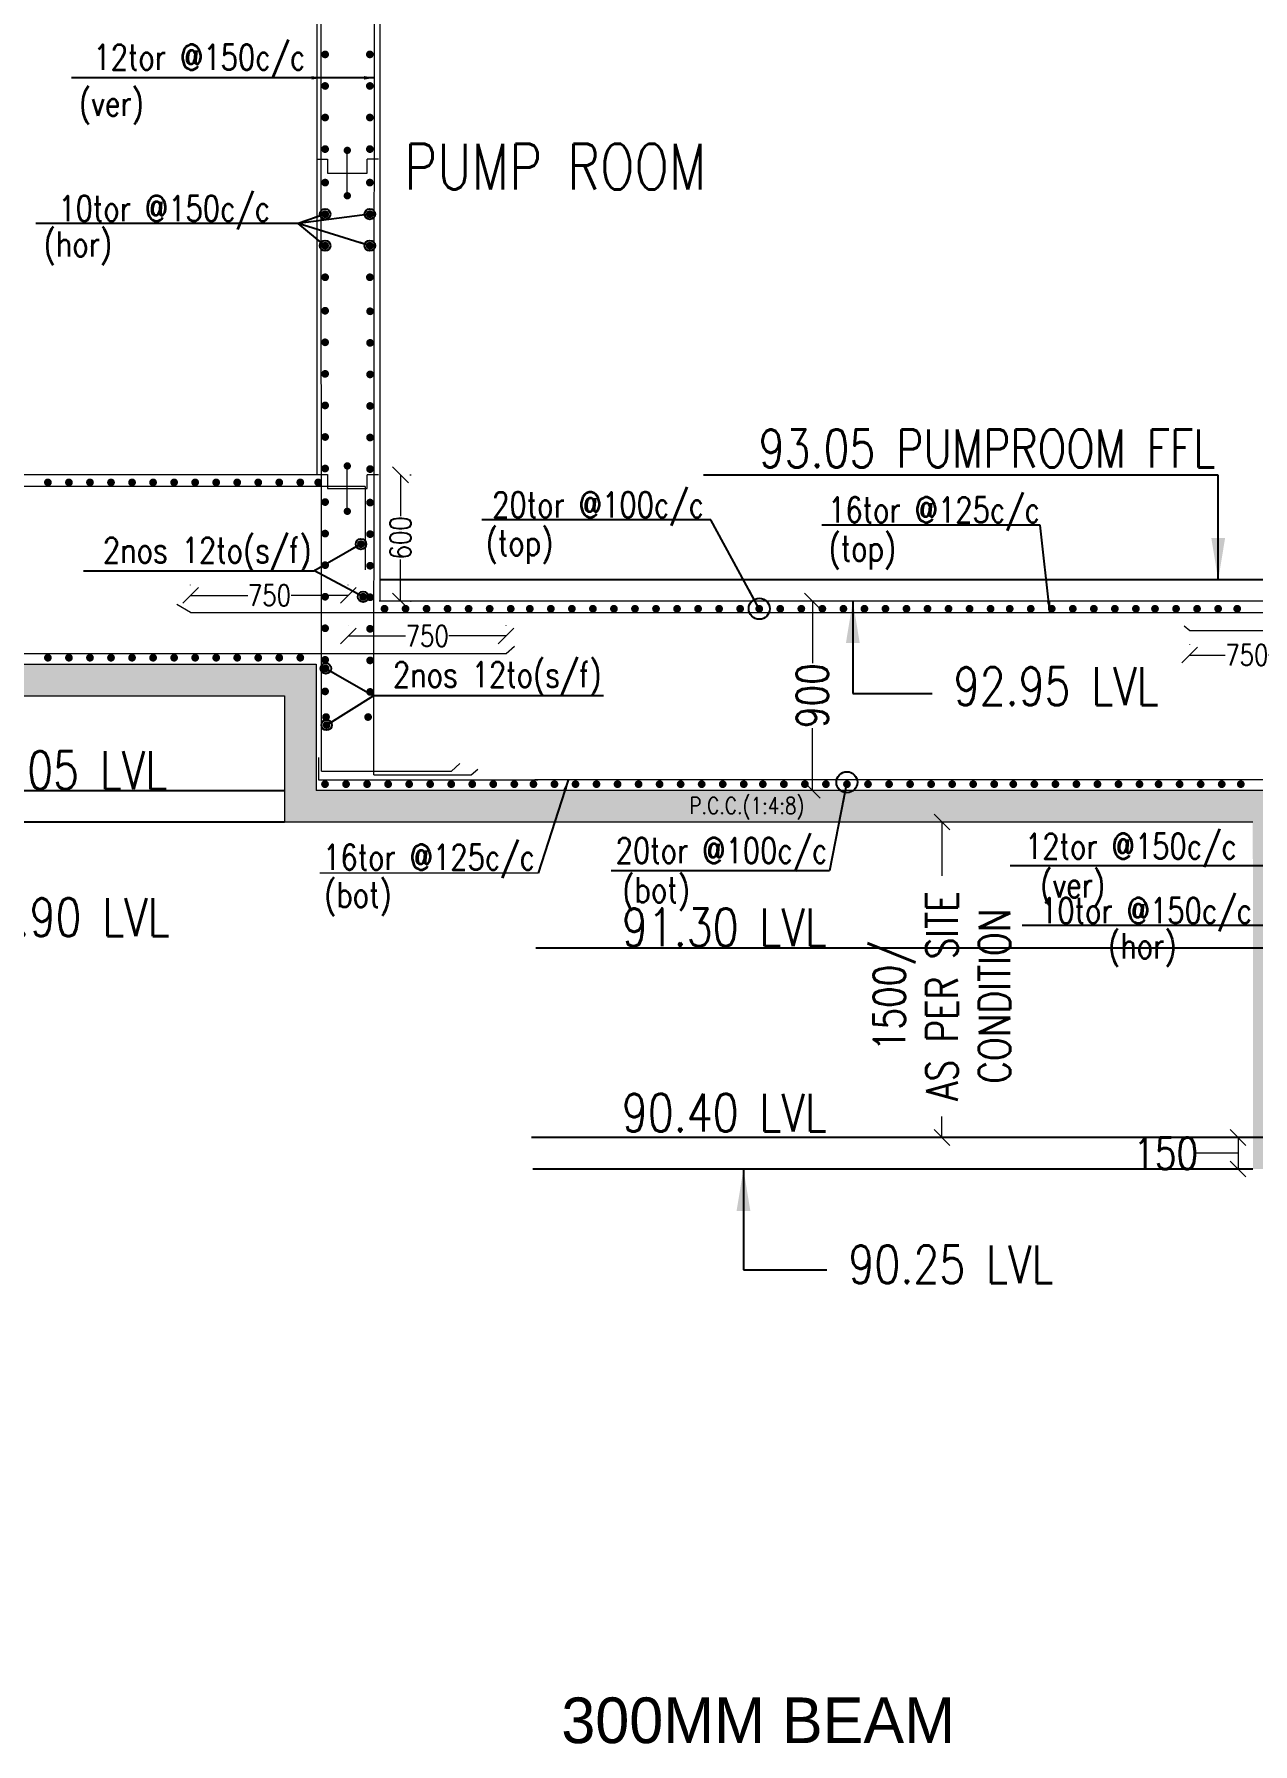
# Model space of a CAD drawing. Header units: millimetres. Extents: x -586673698 to -573385747, y -389867798 to -389752240.
# Drawn here: x -586624374 to -586618581, y -389849937 to -389841811 of the extents above; entities that cross this region are included whole.
import ezdxf
from ezdxf.enums import TextEntityAlignment as Align

# ---------------------------------------------------------------- set-up
doc = ezdxf.new("R2010")
doc.units = ezdxf.units.MM
doc.header["$LTSCALE"] = 100
for name, color, linetype, lineweight in [('dim', 11, 'Continuous', 13), ('FOOTING', 6, 'Continuous', 13), ('REIN', 1, 'Continuous', 20)]:
    doc.layers.add(name, color=color, linetype=linetype, lineweight=lineweight)
for name, color, linetype in [('DT-PL-SHAFT', 230, 'Continuous'), ('Layer1', 7, 'Continuous'), ('text', 7, 'Continuous')]:
    doc.layers.add(name, color=color, linetype=linetype)
doc.styles.add('combine', font='romanc.shx', dxfattribs={"width": 0.8})
doc.styles.add('simplex-0.8', font='simplex.shx', dxfattribs={"width": 0.8})
doc.styles.add('TIMESNEWROMAN', font='times.ttf')
doc.dimstyles.new('75 ISO', dxfattribs={"dimtxt": 100, "dimasz": 75, "dimexe": 75, "dimexo": 0.7, "dimgap": 0.4, "dimtad": 0, "dimtoh": 1, "dimdec": 0, "dimdsep": 46, "dimtxsty": 'combine', "dimblk": 'OBLIQUE', "dimcen": 0, "dimclrd": 11, "dimclre": 2, "dimclrt": 4, "dimadec": 1, "dimazin": 2, "dimtfac": 1, "dimtdec": 0, "dimtmove": 2, "dimatfit": 3, "dimldrblk": 'OBLIQUE', "dimfxl": 0, "dimtolj": 1, "dimtzin": 0, "dimlwd": -1, "dimlwe": -1, "dimarcsym": 0})
doc.dimstyles.new('FOOTINF DIM', dxfattribs={"dimtxt": 250, "dimasz": 40, "dimexe": 50, "dimexo": 80, "dimgap": 35, "dimtad": 1, "dimtoh": 1, "dimdec": 0, "dimzin": 1, "dimdsep": 46, "dimtxsty": 'TIMESNEWROMAN', "dimblk": 'TICK', "dimcen": 2, "dimclrd": 7, "dimclre": 250, "dimclrt": 32, "dimadec": 1, "dimazin": 0, "dimtfac": 1, "dimtdec": 0, "dimtix": 1, "dimtmove": 1, "dimatfit": 3, "dimfxl": 0, "dimlwd": -1, "dimlwe": -1, "dimarcsym": 0})
doc.dimstyles.get("Standard").update_dxf_attribs({"dimtxt": 0.18, "dimasz": 0.18, "dimexe": 0.18, "dimexo": 0.0625, "dimgap": 0.09, "dimtad": 0, "dimtih": 1, "dimtoh": 1, "dimdec": 4, "dimzin": 0, "dimdsep": 46, "dimtxsty": 'Standard', "dimcen": 0.09, "dimadec": 0, "dimazin": 0, "dimtfac": 1, "dimtdec": 4, "dimtofl": 0, "dimtmove": 0, "dimatfit": 3, "dimfxl": 0, "dimtolj": 1, "dimtzin": 0, "dimarcsym": 0})

# ---------------------------------------------------------------- blocks, each defined once
blk = doc.blocks.new('TICK')
at = {"color": 13, "const_width": 0.1}
for points in [[(0, -3), (0, 3)], [(-2.121, -2.121), (2.121, 2.121)], [(-3, 0), (3, 0)]]:
    blk.add_lwpolyline(points, dxfattribs=at)
blk = doc.blocks.new('_Oblique')
at = {"color": 0, "linetype": 'ByBlock', "lineweight": -2}
blk.add_line((-0.5, -0.5), (0.5, 0.5), dxfattribs=at)
blk = doc.blocks.new('*D584')
at = {"layer": 'Defpoints', "color": 0, "transparency": 16777216}
for p in [(-586618580.6, -389847055.1, 3.2), (-586618650.5, -389847205.1), (-586618580.6, -389847205.1, 3.2)]:
    blk.add_point(p, dxfattribs=at)
at = {"layer": 'dim', "color": 2, "transparency": 16777216}
for p, q in [((-586618649.8, -389847055.1), (-586618700.5, -389847055.1)), ((-586618649.8, -389847205.1), (-586618700.5, -389847205.1))]:
    blk.add_line(p, q, dxfattribs=at)
at = {"layer": 'dim', "color": 11, "transparency": 16777216}
for p, q in [((-586618650.5, -389847055.1), (-586618650.5, -389847205.1)), ((-586618850.7, -389847130.1), (-586618851.5, -389847130.1)), ((-586618650.5, -389847130.1), (-586618850.7, -389847130.1))]:
    blk.add_line(p, q, dxfattribs=at)
at = {"layer": 'dim', "color": 11, "transparency": 16777216, "xscale": 75, "yscale": 75, "zscale": 75}
for p, rotation in [((-586618650.5, -389847055.1), 90), ((-586618650.5, -389847205.1), 270)]:
    blk.add_blockref('_Oblique', p, dxfattribs=dict(at, rotation=rotation))
at = {"layer": 'dim', "color": 4, "transparency": 16777216, "insert": (-586618994.8, -389847130.1), "char_height": 150, "attachment_point": 5, "style": 'simplex-0.8'}
blk.add_mtext('\\A1;150', dxfattribs=at)
blk = doc.blocks.new('*U537')
at = {"layer": 'REIN', "lineweight": 13, "const_width": 18.4}
blk.add_lwpolyline([(9.2, 0, -1), (-9.2, 0, -1)], format="xyb", close=True, dxfattribs=at)
blk = doc.blocks.new('R5T')
at = {"layer": 'REIN', "color": 4, "lineweight": 20}
for p, q in [((3073208.5, -1156624.9), (3073208.5, -1156515.7)), ((3073133, -1156537), (3073161, -1156537)), ((3073161, -1156570.3), (3073161, -1156537)), ((3073283, -1156536.5), (3073256.1, -1156536.5)), ((3073256.1, -1156536.5), (3073256.1, -1156570.3)), ((3073256.1, -1156570.3), (3073161, -1156570.3))]:
    blk.add_line(p, q, dxfattribs=at)
at = {"layer": 'REIN', "color": 4, "linetype": 'Continuous', "lineweight": 20, "const_width": 8.82}
for points in [[(3073204.1, -1156515.7, 1), (3073212.9, -1156515.7, 1)], [(3073204.1, -1156624.9, 1), (3073212.9, -1156624.9, 1)]]:
    blk.add_lwpolyline(points, format="xyb", close=True, dxfattribs=at)
blk = doc.blocks.new('*D687')
at = {"layer": 'Defpoints', "color": 0, "transparency": 16777216}
for p in [(-586620674.7, -389844505.1), (-586620657.8, -389844505.1, 3828.5), (-586620657.8, -389845405.1, 3825.7)]:
    blk.add_point(p, dxfattribs=at)
at = {"layer": 'dim', "color": 2, "transparency": 16777216}
for p, q in [((-586620723.8, -389844505.1), (-586620724.7, -389844505.1)), ((-586620723.8, -389845405.1), (-586620724.7, -389845405.1))]:
    blk.add_line(p, q, dxfattribs=at)
at = {"layer": 'dim', "color": 11, "transparency": 16777216}
for p, q in [((-586620674.7, -389844505.1), (-586620674.7, -389844800.4)), ((-586620674.7, -389845405.1), (-586620674.7, -389845109.8))]:
    blk.add_line(p, q, dxfattribs=at)
at = {"layer": 'dim', "color": 11, "transparency": 16777216, "xscale": 75, "yscale": 75, "zscale": 75}
for p, rotation in [((-586620674.7, -389844505.1), 90), ((-586620674.7, -389845405.1), 270)]:
    blk.add_blockref('_Oblique', p, dxfattribs=dict(at, rotation=rotation))
at = {"layer": 'dim', "color": 4, "transparency": 16777216, "insert": (-586620674.7, -389844955.1), "char_height": 150, "attachment_point": 5, "rotation": 90, "style": 'simplex-0.8'}
blk.add_mtext('\\A1;900', dxfattribs=at)
blk = doc.blocks.new('*D665')
at = {"layer": 'Defpoints', "color": 0, "transparency": 16777216}
for p in [(-586622881, -389844478.5), (-586623630.9, -389844528.1, 4012.4), (-586622881, -389844528.1, 3271.1)]:
    blk.add_point(p, dxfattribs=at)
at = {"layer": 'dim', "color": 2, "transparency": 16777216}
for p, q in [((-586623630.9, -389844429.8), (-586623630.9, -389844428.5)), ((-586622881, -389844430), (-586622881, -389844428.5))]:
    blk.add_line(p, q, dxfattribs=at)
at = {"layer": 'dim', "color": 11, "transparency": 16777216}
for p, q in [((-586623630.9, -389844478.5), (-586623359.2, -389844478.5)), ((-586622881, -389844478.5), (-586623152.7, -389844478.5))]:
    blk.add_line(p, q, dxfattribs=at)
at = {"layer": 'dim', "color": 11, "transparency": 16777216, "xscale": 75, "yscale": 75, "zscale": 75, "rotation": 180}
blk.add_blockref('_Oblique', (-586623630.9, -389844478.5), dxfattribs=at)
at = {"layer": 'dim', "color": 11, "transparency": 16777216, "xscale": 75, "yscale": 75, "zscale": 75}
blk.add_blockref('_Oblique', (-586622881, -389844478.5), dxfattribs=at)
at = {"layer": 'dim', "color": 4, "transparency": 16777216, "insert": (-586623256, -389844478.5), "char_height": 100, "attachment_point": 5, "style": 'simplex-0.8'}
blk.add_mtext('\\A1;750', dxfattribs=at)
blk = doc.blocks.new('*D666')
at = {"layer": 'Defpoints', "color": 0, "transparency": 16777216}
for p in [(-586622880.9, -389844720.5, 4012.4), (-586622130.9, -389844670.9), (-586622130.9, -389844720.5, 3271.1)]:
    blk.add_point(p, dxfattribs=at)
at = {"layer": 'dim', "color": 2, "transparency": 16777216}
for p, q in [((-586622880.9, -389844622.2), (-586622880.9, -389844620.9)), ((-586622130.9, -389844622.5), (-586622130.9, -389844620.9))]:
    blk.add_line(p, q, dxfattribs=at)
at = {"layer": 'dim', "color": 11, "transparency": 16777216}
for p, q in [((-586622880.9, -389844670.9), (-586622609.2, -389844670.9)), ((-586622130.9, -389844670.9), (-586622402.7, -389844670.9))]:
    blk.add_line(p, q, dxfattribs=at)
at = {"layer": 'dim', "color": 11, "transparency": 16777216, "xscale": 75, "yscale": 75, "zscale": 75, "rotation": 180}
blk.add_blockref('_Oblique', (-586622880.9, -389844670.9), dxfattribs=at)
at = {"layer": 'dim', "color": 11, "transparency": 16777216, "xscale": 75, "yscale": 75, "zscale": 75}
blk.add_blockref('_Oblique', (-586622130.9, -389844670.9), dxfattribs=at)
at = {"layer": 'dim', "color": 4, "transparency": 16777216, "insert": (-586622505.9, -389844670.9), "char_height": 100, "attachment_point": 5, "style": 'simplex-0.8'}
blk.add_mtext('\\A1;750', dxfattribs=at)
blk = doc.blocks.new('*D667')
at = {"layer": 'Defpoints', "color": 0, "transparency": 16777216}
for p in [(-586618880.7, -389844811.6, 4012.4), (-586618130.8, -389844762), (-586618130.8, -389844811.6, 3271.1)]:
    blk.add_point(p, dxfattribs=at)
at = {"layer": 'dim', "color": 2, "transparency": 16777216}
for p, q in [((-586618880.7, -389844713.2), (-586618880.7, -389844712)), ((-586618130.8, -389844713.5), (-586618130.8, -389844712))]:
    blk.add_line(p, q, dxfattribs=at)
at = {"layer": 'dim', "color": 11, "transparency": 16777216}
for p, q in [((-586618880.7, -389844762), (-586618712.3, -389844762)), ((-586618130.8, -389844762), (-586618505.8, -389844762))]:
    blk.add_line(p, q, dxfattribs=at)
at = {"layer": 'dim', "color": 11, "transparency": 16777216, "xscale": 75, "yscale": 75, "zscale": 75, "rotation": 180}
blk.add_blockref('_Oblique', (-586618880.7, -389844762), dxfattribs=at)
at = {"layer": 'dim', "color": 11, "transparency": 16777216, "xscale": 75, "yscale": 75, "zscale": 75}
blk.add_blockref('_Oblique', (-586618130.8, -389844762), dxfattribs=at)
at = {"layer": 'dim', "color": 4, "transparency": 16777216, "insert": (-586618609, -389844762), "char_height": 100, "attachment_point": 5, "style": 'simplex-0.8'}
blk.add_mtext('\\A1;750', dxfattribs=at)
blk = doc.blocks.new('*D688')
at = {"layer": 'Defpoints', "color": 0, "transparency": 16777216}
for p in [(-586623031.2, -389843905.1, 3650), (-586622734.1, -389844505.1, 3660.6), (-586622632.9, -389844505.1)]:
    blk.add_point(p, dxfattribs=at)
at = {"layer": 'dim', "color": 11, "transparency": 16777216}
for p, q in [((-586622632.9, -389843905.1), (-586622632.9, -389844101.9)), ((-586622632.9, -389844505.1), (-586622632.9, -389844308.4))]:
    blk.add_line(p, q, dxfattribs=at)
at = {"layer": 'dim', "color": 2, "transparency": 16777216}
for p, q in [((-586622589.1, -389843905.1), (-586622582.9, -389843905.1)), ((-586622585, -389844505.1), (-586622582.9, -389844505.1))]:
    blk.add_line(p, q, dxfattribs=at)
at = {"layer": 'dim', "color": 11, "transparency": 16777216, "xscale": 75, "yscale": 75, "zscale": 75}
for p, rotation in [((-586622632.9, -389843905.1), 90), ((-586622632.9, -389844505.1), 270)]:
    blk.add_blockref('_Oblique', p, dxfattribs=dict(at, rotation=rotation))
at = {"layer": 'dim', "color": 4, "transparency": 16777216, "insert": (-586622632.9, -389844205.1), "char_height": 100, "attachment_point": 5, "rotation": 90, "style": 'simplex-0.8'}
blk.add_mtext('\\A1;600', dxfattribs=at)
blk = doc.blocks.new('*D663')
at = {"layer": 'Defpoints', "color": 0, "transparency": 16777216}
for p in [(-586620023.9, -389845555.1, 3645.9), (-586620058.8, -389847055.1), (-586620023.9, -389847055.1, 3648.9)]:
    blk.add_point(p, dxfattribs=at)
at = {"layer": 'dim', "color": 2, "transparency": 16777216}
for p, q in [((-586620107.6, -389845555.1), (-586620108.8, -389845555.1)), ((-586620107.6, -389847055.1), (-586620108.8, -389847055.1))]:
    blk.add_line(p, q, dxfattribs=at)
at = {"layer": 'dim', "color": 11, "transparency": 16777216}
for p, q in [((-586620058.8, -389845555.1), (-586620058.8, -389845811.1)), ((-586620058.8, -389847055.1), (-586620058.8, -389846954.7))]:
    blk.add_line(p, q, dxfattribs=at)
at = {"layer": 'dim', "color": 11, "transparency": 16777216, "xscale": 75, "yscale": 75, "zscale": 75}
for p, rotation in [((-586620058.8, -389845555.1), 90), ((-586620058.8, -389847055.1), 270)]:
    blk.add_blockref('_Oblique', p, dxfattribs=dict(at, rotation=rotation))
at = {"layer": 'dim', "color": 4, "transparency": 16777216, "insert": (-586620058.8, -389846382.9), "char_height": 150, "width": 1774.032, "attachment_point": 5, "rotation": 90, "style": 'simplex-0.8'}
blk.add_mtext('\\A1;1500/\\PAS PER SITE CONDITION', dxfattribs=at)

msp = doc.modelspace()

# ---------------------------------------------------------------- hatches: boundary and pattern name
at = {"layer": 'dim', "lineweight": 5}
h = msp.add_hatch(dxfattribs=at)
h.set_pattern_fill('AR-CONC', color=8)
h.set_pattern_definition([(50, (-586637305.13, -389847573.74), (182.18467, -15.9391), [19.05, -209.55]), (355, (-586637305.13, -389847573.74), (-35.2434, 191.05685), [15.24, -167.6406]), (100.45144, (-586637289.94, -389847575.07), (146.94125, 175.11775), [16.19, -178.09024]), (46.1842, (-586637305.13, -389847522.94), (271.079, -42.0423), [28.575, -314.325]), (96.63556, (-586637282.54, -389847526.44), (237.4041, 247.4261), [24.285, -267.1356]), (351.18415, (-586637305.13, -389847522.94), (237.4041, 247.4261), [22.86, -251.4597]), (21, (-586637279.73, -389847535.64), (151.6144, -102.2652), [19.05, -209.55]), (326, (-586637279.73, -389847535.64), (61.802, 184.188), [15.24, -167.64]), (71.45144, (-586637267.1, -389847544.16), (213.4164, 81.9228), [16.19, -178.0899]), (37.5, (-586637305.127, -389847573.74), (3.0886, 84.55504), [0, -165.608, 0, -170.18, 0, -168.275]), (7.5, (-586637305.13, -389847573.74), (66.81966, 100.18057), [0, -97.028, 0, -161.798, 0, -64.135]), (327.5, (-586637361.77, -389847573.74), (135.5906, -5.72874), [0, -63.5, 0, -198.12, 0, -262.89]), (317.5, (-586637387.17, -389847573.74), (148.12918, 25.4265), [0, -82.55, 0, -131.572, 0, -186.69])])
h.paths.add_polyline_path([(-586615078.6, -389845554.7), (-586613333.9, -389845555.1), (-586613333.9, -389844966.3), (-586601731.7, -389844966.3), (-586593808.6, -389844966.3), (-586593807.3, -389844826.2), (-586601760.9, -389844812.9), (-586613483.7, -389844816.3), (-586613483.7, -389845405.1), (-586615230.2, -389845405.1), (-586615230.2, -389847055.1), (-586618430.2, -389847055.1), (-586618432.8, -389845405.1), (-586623036.3, -389845405.1), (-586623034.1, -389844805.1), (-586630034.5, -389844805.1), (-586630034.5, -389844955.1), (-586623184.1, -389844955.1), (-586623184.1, -389845555.1), (-586618580.6, -389845555.1), (-586618579.6, -389847205.3), (-586615081.5, -389847204.9)])

# ---------------------------------------------------------------- linework, layer by layer
for p, q in [((-586613780.6, -389844405.1, 3646.5), (-586622730.8, -389844405.1, 3645.9)), ((-586625465.3, -389845405.1, 3645.9), (-586623184.1, -389845405.1, 3645.9)), ((-586625465.3, -389845555.1, 3645.9), (-586623184.1, -389845555.1, 3645.9)), ((-586617830.6, -389846155.1, 3642.8), (-586621989.6, -389846155.1, 3642.8)), ((-586618430.2, -389847055.1, 3648.9), (-586622009.4, -389847055.1, 3648.9)), ((-586618580.6, -389847205.1, 3648.6), (-586622003, -389847205.1, 3648.6))]:
    msp.add_line(p, q)
at = {"color": 11, "lineweight": 5, "elevation": -178.3}
msp.add_lwpolyline([(-586621977.8, -389845797.9), (-586621977.8, -389845797.9), (-586623016, -389845797.9)], dxfattribs=at)
at = {"layer": 'dim'}
msp.add_line((-586624269.1, -389842711.2, 3850.8), (-586623119.6, -389842711.2, 3844.8), dxfattribs=at)
at = {"layer": 'DT-PL-SHAFT', "color": 1, "lineweight": 15, "ltscale": 5, "elevation": 3660.6}
msp.add_lwpolyline([(-586621980.4, -389844505.1), (-586622734.1, -389844505.1)], dxfattribs=at)
at = {"layer": 'FOOTING', "color": 3, "linetype": 'Continuous', "lineweight": 9, "ltscale": 0.8}
for p, q in [((-586622730.8, -389839403.2, 2545.7), (-586622730.8, -389844505.1, 3660.6)), ((-586623030.8, -389839603.2, 2545.7), (-586623031.2, -389843905.1, 3650)), ((-586623031.2, -389843905.1, 3650), (-586628731.6, -389843905.1, 3655.3)), ((-586613780.6, -389844505.1, 3646.5), (-586622730.8, -389844505.1, 3645.9)), ((-586629683.5, -389844805.1, 4403.2), (-586623034.1, -389844805.1, 3112.4)), ((-586623034.1, -389844805.1, 3112.4), (-586623034.1, -389845405.1, 3645.9)), ((-586630034.5, -389844955.1, 4221.1), (-586623184.1, -389844955.1, 3112.4)), ((-586623184.1, -389844955.1, 3112.4), (-586623184.1, -389845555.1, 3645.9)), ((-586618430.6, -389845405.1, 3648.9), (-586623034.1, -389845405.1, 3645.9)), ((-586621980.4, -389845405.1, 3646.8), (-586623034.1, -389845405.1, 3645.9)), ((-586623184.1, -389845555.1, 3645.9), (-586618580.6, -389845555.1, 3645.9))]:
    msp.add_line(p, q, dxfattribs=at)
at = {"layer": 'REIN', "lineweight": 13}
for p, q in [((-586622759, -389845331.7, 3653), (-586622755.7, -389839442.2, 2533.4)), ((-586623009.1, -389845313.5, 8563.8), (-586623009.5, -389839455, 2533.4)), ((-586622800.7, -389843960.2, 3658.4), (-586629923.2, -389843959.9, 4949.4)), ((-586622800.7, -389843960.2, 3658.6), (-586622800.7, -389844356.9, 3659.2)), ((-586623630.9, -389844560.2, 4012.4), (-586623696.3, -389844521, 4006.2)), ((-586623630.9, -389844560.2, 4012.4), (-586612881, -389844560.1, -6557.2)), ((-586618880.7, -389844647.1, 7477.7), (-586618906.3, -389844624.1, 7474.6)), ((-586614780.4, -389844647.3, 7475.1), (-586618880.7, -389844647.1, 7477.7)), ((-586622130.9, -389844755.1, 3732), (-586622091, -389844719, 3737.1)), ((-586629922.5, -389844755.4, 4231.9), (-586622130.9, -389844755.1, 3732)), ((-586623022.2, -389845248.1, 3653.6), (-586623022.2, -389845355.6, 3653.6)), ((-586622389.9, -389845313.5, 3653), (-586622350, -389845277.4, 3658)), ((-586623022.2, -389845355.6, 3653.6), (-586621980.4, -389845355.6, 3654.7)), ((-586623009.1, -389845313.5, 3653), (-586622389.9, -389845313.5, 3653)), ((-586622759, -389845331.7, 3653), (-586622297.4, -389845331.7, 3653)), ((-586622297.4, -389845331.7, 3653), (-586622265.3, -389845304.6, 3658)), ((-586617839.7, -389845355.1, 3648.9), (-586621994, -389845355.6, 3654.7))]:
    msp.add_line(p, q, dxfattribs=at)
at = {"layer": 'REIN', "lineweight": 13, "const_width": 18.4}
for points, elevation in [([(-586622811.5, -389844234.5, -1), (-586622829.9, -389844234.5, -1)], 1610.7), ([(-586622801.3, -389844484.8, -1), (-586622819.7, -389844484.8, -1)], 1611.9), ([(-586622998.4, -389844825.5, 1), (-586622980, -389844825.5, 1)], 3.8), ([(-586622993.3, -389845094.6, 1), (-586622974.9, -389845094.6, 1)], 3653.9)]:
    msp.add_lwpolyline(points, format="xyb", close=True, dxfattribs=dict(at, elevation=elevation))

# ---------------------------------------------------------------- block references
at = {"layer": 'Layer1', "color": 0, "linetype": 'ByBlock', "lineweight": -2, "extrusion": (0, 0, -1), "zscale": -1}
for p in [(586622991.2, -389841907), (586622778.5, -389841907), (586622991.2, -389842057), (586622778.5, -389842057), (586622991.2, -389842207), (586622778.5, -389842207), (586622991.2, -389842357), (586622778.5, -389842357), (586622991.2, -389842516.2), (586622778.5, -389842516.2), (586622991.2, -389842666.2), (586622778.5, -389842666.2), (586622991.2, -389842816.2), (586622778.5, -389842816.2), (586622991.2, -389842966.2), (586622778.5, -389842966.2), (586622991.2, -389843125.4), (586622777.4, -389843128), (586622991.2, -389843275.4), (586622991.2, -389843275.4), (586622777.4, -389843278), (586622777.4, -389843278), (586622991.2, -389843425.4), (586622777.4, -389843428), (586622991.2, -389843575.4), (586622777.4, -389843578), (586622991.2, -389843725.4), (586622777.4, -389843728), (586624309.2, -389843941.3, 1108.7), (586624209.2, -389843941.3, 1108.7), (586624109.2, -389843941.3, 1108.7), (586624009.2, -389843941.3, 1108.7), (586623909.2, -389843941.3, 1108.7), (586623809.2, -389843941.3, 1108.7), (586623709.2, -389843941.3, 1108.7), (586623609.2, -389843941.3, 1108.7), (586623509.2, -389843941.3, 1108.7), (586623409.2, -389843941.3, 1108.7), (586623309.2, -389843941.3, 1108.7), (586623209.2, -389843941.3, 1108.7), (586623109.2, -389843941.3, 1108.7), (586623024.1, -389843941.3, 1108.7), (586622991.2, -389843875.4), (586622777.4, -389843878), (586622991.2, -389844034.6), (586622777.4, -389844037.2), (586622991.2, -389844184.6), (586622777.4, -389844187.2), (586622991.2, -389844334.6), (586622777.4, -389844337.2), (586622991.2, -389844484.6), (586622777.4, -389844487.2), (586622708.8, -389844541.8, -2884.8), (586622608.8, -389844541.8, -2884.8), (586622508.8, -389844541.8, -2884.8), (586622408.8, -389844541.8, -2884.8), (586622308.8, -389844541.8, -2884.8), (586622208.8, -389844541.8, -2884.8), (586622108.8, -389844541.8, -2884.8), (586622018, -389844541.8, -2884.8), (586621918, -389844541.8, -2884.8), (586621818, -389844541.8, -2884.8), (586621818, -389844541.8, -2884.8), (586621718, -389844541.8, -2884.8), (586621618, -389844541.8, -2884.8), (586621518, -389844541.8, -2884.8), (586621418, -389844541.8, -2884.8), (586621318, -389844541.8, -2884.8), (586621218, -389844541.8, -2884.8), (586621118, -389844541.8, -2884.8), (586621018, -389844541.8, -2884.8), (586620927.2, -389844541.8, -2884.8), (586620827.2, -389844541.8, -2884.8), (586620727.2, -389844541.8, -2884.8), (586620627.2, -389844541.8, -2884.8), (586620527.2, -389844541.8, -2884.8), (586620427.2, -389844541.8, -2884.8), (586620327.2, -389844541.8, -2884.8), (586620227.2, -389844541.8, -2884.8), (586620127.2, -389844541.8, -2884.8), (586620027.2, -389844541.8, -2884.8), (586619927.2, -389844541.8, -2884.8), (586619827.2, -389844541.8, -2884.8), (586619736.4, -389844541.8, -2884.8), (586619636.4, -389844541.8, -2884.8), (586619536.4, -389844541.8, -2884.8), (586619436.4, -389844541.8, -2884.8), (586619336.4, -389844541.8, -2884.8), (586619236.4, -389844541.8, -2884.8), (586619136.4, -389844541.8, -2884.8), (586619045.6, -389844541.8, -2884.8), (586618945.6, -389844541.8, -2884.8), (586618845.6, -389844541.8, -2884.8), (586618745.6, -389844541.8, -2884.8), (586618654.8, -389844541.8, -2884.8), (586622991.2, -389844634.6), (586622777.4, -389844637.2), (586624309.2, -389844774.6, -3112.4), (586624209.2, -389844774.6, -3112.4), (586624109.2, -389844774.6, -3112.4), (586624009.2, -389844774.6, -3112.4), (586623909.2, -389844774.6, -3112.4), (586623809.2, -389844774.6, -3112.4), (586623709.2, -389844774.6, -3112.4), (586623609.2, -389844774.6, -3112.4), (586623509.2, -389844774.6, -3112.4), (586623409.2, -389844774.6, -3112.4), (586623309.2, -389844774.6, -3112.4), (586623209.2, -389844774.6, -3112.4), (586623109.2, -389844774.6, -3112.4), (586622991.2, -389844784.6), (586622777.4, -389844787.2), (586622991.2, -389844934.6), (586622777.4, -389844937.2), (586622986.9, -389845056.5), (586622786.9, -389845056.5), (586622991.7, -389845375.6, 178.3), (586622891.7, -389845375.6, 178.3), (586622791.7, -389845375.6, 178.3), (586622691.7, -389845375.6, 178.3), (586622591.7, -389845375.6, 178.3), (586622491.7, -389845375.6, 178.3), (586622391.7, -389845375.6, 178.3), (586622291.7, -389845375.6, 178.3), (586622191.7, -389845375.6, 178.3), (586622091.7, -389845375.6, 178.3), (586622000.9, -389845375.6, 178.3), (586621900.9, -389845375.6, 178.3), (586621800.9, -389845375.6, 178.3), (586621800.9, -389845375.6, 178.3), (586621700.9, -389845375.6, 178.3), (586621600.9, -389845375.6, 178.3), (586621500.9, -389845375.6, 178.3), (586621400.9, -389845375.6, 178.3), (586621300.9, -389845375.6, 178.3), (586621200.9, -389845375.6, 178.3), (586621100.9, -389845375.6, 178.3), (586621000.9, -389845375.6, 178.3), (586620910.1, -389845375.6, 178.3), (586620810.1, -389845375.6, 178.3), (586620710.1, -389845375.6, 178.3), (586620610.1, -389845375.6, 178.3), (586620510.1, -389845375.6, 178.3), (586620410.1, -389845375.6, 178.3), (586620310.1, -389845375.6, 178.3), (586620210.1, -389845375.6, 178.3), (586620110.1, -389845375.6, 178.3), (586620010.1, -389845375.6, 178.3), (586619910.1, -389845375.6, 178.3), (586619810.1, -389845375.6, 178.3), (586619719.3, -389845375.6, 178.3), (586619619.3, -389845375.6, 178.3), (586619519.3, -389845375.6, 178.3), (586619419.3, -389845375.6, 178.3), (586619319.3, -389845375.6, 178.3), (586619219.3, -389845375.6, 178.3), (586619119.3, -389845375.6, 178.3), (586619028.5, -389845375.6, 178.3), (586618928.5, -389845375.6, 178.3), (586618828.5, -389845375.6, 178.3), (586618728.5, -389845375.6, 178.3), (586618637.7, -389845375.6, 178.3)]:
    msp.add_blockref('*U537', p, dxfattribs=at)
at = {"layer": 'text', "color": 7, "xscale": -1.97445126585514, "yscale": 1.97445126585514, "zscale": 1.97445126585514}
for p in [(-580554985.3, -387558879.2, 2541.8), (-580554985.3, -387560379.2, 2541.8)]:
    msp.add_blockref('R5T', p, dxfattribs=at)

# ---------------------------------------------------------------- texts
at = {"layer": 'DT-PL-SHAFT', "color": 140, "lineweight": 15, "style": 'simplex-0.8', "width": 0.8}
msp.add_text('PUMP ROOM', height=217.15, dxfattribs=at).set_placement((-586622615, -389842548.4, 3848.4))
at = {"layer": 'DT-PL-SHAFT', "color": 1, "lineweight": 15}
msp.add_text('300MM BEAM', height=217.15, dxfattribs=at).set_placement((-586621868.2, -389849933.8, -31.3))
at = {"layer": 'Layer1', "color": 6, "style": 'simplex-0.8', "width": 0.8}
for s, p in [('93.05 PUMPROOM FFL', (-586618758, -389843923.7, 4261.3)), ('92.95 LVL', (-586619027.7, -389845054.2, 4775.8)), ('92.05 LVL', (-586623741.4, -389845453.2, 4761.8)), ('91.90 LVL', (-586623730, -389846152, 4761.8)), ('91.30 LVL', (-586620605.5, -389846199.9, -6.1)), ('90.40 LVL', (-586620605.5, -389847081)), ('90.25 LVL', (-586619528, -389847802, 4764.5))]:
    msp.add_text(s, height=179.99, dxfattribs=at).set_placement(p, align=Align.BOTTOM_RIGHT)
at = {"layer": 'text', "color": 4, "style": 'simplex-0.8', "width": 0.8}
for s, height, p in [('12tor @150c/c', 119.993, (-586623085, -389842015.9, 687.6)), ('(ver)', 119.99, (-586623853.4, -389842235.7, 3853.3)), ('10tor @150c/c', 119.993, (-586623251.9, -389842734.9, 3850.8)), ('(hor)', 119.99, (-586624004.4, -389842904.2, 3844.8)), ('20tor @100c/c', 119.993, (-586621189.2, -389844143.5, 8948.8)), ('16tor @125c/c', 119.993, (-586619592.1, -389844167.6, 5905.6)), ('(top)', 119.99, (-586621906.6, -389844324.8, 8952.7)), ('2nos 12to(s/f)', 119.993, (-586623056.6, -389844359.8, 1606.7)), ('(top)', 119.99, (-586620276.6, -389844350.6, 5905.6)), ('2nos 12to(s/f)', 119.993, (-586621677.6, -389844950.8, 3654.8)), ('20tor @100c/c', 119.993, (-586620602.3, -389845786.7, -178.5)), ('12tor @150c/c', 119.993, (-586618656.1, -389845766.6, 3648.2)), ('16tor @125c/c', 119.993, (-586621993, -389845818.6, -178.5)), ('(ver)', 119.99, (-586619283.1, -389845950.8, 3648.5)), ('(bot)', 119.99, (-586622674.9, -389845997, -178.5)), ('(bot)', 119.99, (-586621257.3, -389845974, -182.1)), ('10tor @150c/c', 119.993, (-586618584.2, -389846072.6, 3645.7)), ('(hor)', 119.99, (-586618943.4, -389846239.9, 3646))]:
    msp.add_text(s, height=height, dxfattribs=at).set_placement(p, align=Align.BOTTOM_RIGHT)
at = {"layer": 'text', "style": 'simplex-0.8', "width": 0.8}
msp.add_text('P.C.C.(1:4:8)', height=79.361, dxfattribs=at).set_placement((-586620985.6, -389845477.4, -178.3), align=Align.MIDDLE_CENTER)

# ---------------------------------------------------------------- dimensions: what is measured, and where the dimension line sits
at = {"layer": 'dim'}
for base, p1, p2, override, picture, middle in [((-586622632.9, -389844505.1), (-586623031.2, -389843905.1, 3650), (-586622734.1, -389844505.1, 3660.6), {"dimexe": 50, "dimtxsty": 'simplex-0.8', "dimtmove": 1}, '*D688', (-586622632.9, -389844205.1)), ((-586620674.7, -389844505.1, -178.3), (-586620657.8, -389845405.1, 3647.4), (-586620657.8, -389844505.1, 3650.2), {"dimtxt": 150, "dimexe": 50, "dimtxsty": 'simplex-0.8', "dimtmove": 1}, '*D687', (-586620674.7, -389844955.1, -178.3)), ((-586618650.5, -389847205.1, 3645.4), (-586618580.6, -389847055.1, 3648.6), (-586618580.6, -389847205.1, 3648.6), {"dimtxt": 150, "dimexe": 50, "dimtxsty": 'simplex-0.8', "dimtmove": 1, "dimfxl": 0.7, "dimfxlon": 1}, '*D584', (-586618851.9, -389847130.1, 3645.4))]:
    dim = msp.add_linear_dim(base=base, p1=p1, p2=p2, angle=90, dimstyle='75 ISO', override=override, dxfattribs=at)
    dim.commit()
    dim.dimension.update_dxf_attribs({"geometry": picture, "text_midpoint": middle})
for base, p1, p2, picture, middle in [((-586622881, -389844478.5), (-586623630.9, -389844528.1, 4012.4), (-586622881, -389844528.1, 3271.1), '*D665', (-586623256, -389844478.5)), ((-586622130.9, -389844670.9, 3732), (-586622880.9, -389844720.5, 7744.4), (-586622130.9, -389844720.5, 7003.1), '*D666', (-586622505.9, -389844670.9, 3732))]:
    dim = msp.add_linear_dim(base=base, p1=p1, p2=p2, dimstyle='75 ISO', override={"dimexe": 50, "dimtxsty": 'simplex-0.8', "dimtmove": 1}, dxfattribs=at)
    dim.commit()
    dim.dimension.update_dxf_attribs({"geometry": picture, "text_midpoint": middle})
dim = msp.add_linear_dim(base=(-586618130.8, -389844762, 7477.7), p1=(-586618880.7, -389844811.6, 11490.1), p2=(-586618130.8, -389844811.6, 10748.8), dimstyle='75 ISO', override={"dimexe": 50, "dimtxsty": 'simplex-0.8', "dimtmove": 1}, dxfattribs=at)
dim.commit()
dim.dimension.update_dxf_attribs({"geometry": '*D667', "text_midpoint": (-586618609, -389844762, 7477.7), "dimtype": 160})
dim = msp.add_linear_dim(base=(-586620058.8, -389847055.1), p1=(-586620023.9, -389845555.1, 3645.9), p2=(-586620023.9, -389847055.1, 3648.9), angle=270, text='<>/\\PAS PER SITE CONDITION', dimstyle='75 ISO', override={"dimtxt": 150, "dimexe": 50, "dimtxsty": 'simplex-0.8', "dimtmove": 1}, dxfattribs=at)
dim.commit()
dim.dimension.update_dxf_attribs({"geometry": '*D663', "text_midpoint": (-586620058.8, -389846382.9), "dimtype": 161})

# ---------------------------------------------------------------- leaders
at = {"color": 13, "lineweight": 5}
for points, override in [([(-586623005.7, -389842018.3, 3165.7), (-586624197.1, -389842018.3, 3165.7)], {"dimasz": 50, "dimtad": 0, "dimclrd": 11, "dimfxl": 100, "dimfxlon": 1, "dimarcsym": 1}), ([(-586622755.7, -389842018.3, 3165.7), (-586624143.5, -389842018.3, 3165.7)], {"dimasz": 50, "dimtad": 0, "dimclrd": 11, "dimfxl": 100, "dimfxlon": 1, "dimarcsym": 1}), ([(-586622991.2, -389842666.2, 2544.4), (-586623119.6, -389842711.2, 2544.4), (-586624366, -389842711.2, 2544.4)], {"dimasz": 50, "dimtad": 0, "dimclrd": 11, "dimldrblk": 'Origin', "dimfxl": 100, "dimfxlon": 1, "dimarcsym": 1}), ([(-586622778.5, -389842666.2, 2544.4), (-586623119.2, -389842711.2, 2544.4), (-586624290.5, -389842711.2, 2544.4)], {"dimasz": 50, "dimtad": 0, "dimclrd": 11, "dimldrblk": 'Origin', "dimfxl": 100, "dimfxlon": 1, "dimarcsym": 1}), ([(-586622991.2, -389842816.2, 2544.4), (-586623119.4, -389842710.9, 2544.4)], {"dimasz": 50, "dimtad": 0, "dimclrd": 11, "dimldrblk": 'Origin', "dimfxl": 100, "dimfxlon": 1, "dimarcsym": 1}), ([(-586622778.5, -389842816.2, 2544.4), (-586623119.2, -389842711.2, 2544.4)], {"dimasz": 50, "dimtad": 0, "dimclrd": 11, "dimldrblk": 'Origin', "dimfxl": 100, "dimfxlon": 1, "dimarcsym": 1}), ([(-586620927.2, -389844541.8, 7640.3), (-586621157, -389844119.8, 7640.3), (-586622245.7, -389844119.8, 7640.3)], {"dimasz": 100, "dimtad": 0, "dimclrd": 11, "dimldrblk": 'Origin', "dimfxl": 100, "dimfxlon": 1, "dimarcsym": 1}), ([(-586619545.7, -389844556, 4593.2), (-586619592.1, -389844143.9, 4593.2), (-586620630.3, -389844143.9, 4593.2)], {"dimasz": 50, "dimtad": 0, "dimclrd": 11, "dimfxl": 100, "dimfxlon": 1, "dimarcsym": 1}), ([(-586622820.7, -389844234.5, 1610.7), (-586623045.6, -389844363.2, 1610.7), (-586624140.5, -389844363.2, 1610.7)], {"dimasz": 50, "dimtad": 0, "dimclrd": 11, "dimldrblk": 'Origin', "dimfxl": 100, "dimfxlon": 1, "dimarcsym": 1}), ([(-586622810.5, -389844484.8, 1611.9), (-586623045.6, -389844360.7, 1611.9)], {"dimasz": 50, "dimtad": 0, "dimclrd": 11, "dimldrblk": 'Origin', "dimfxl": 100, "dimfxlon": 1, "dimarcsym": 1}), ([(-586622987.7, -389844825.5, 3658.7), (-586622762.7, -389844954.2, 3658.7), (-586621667.8, -389844954.2, 3658.7)], {"dimasz": 50, "dimtad": 0, "dimclrd": 11, "dimldrblk": 'Origin', "dimfxl": 100, "dimfxlon": 1, "dimarcsym": 1}), ([(-586622984.1, -389845094.6, 3653.9), (-586622759.1, -389844954.2, 3653.9)], {"dimasz": 50, "dimtad": 0, "dimclrd": 11, "dimldrblk": 'Origin', "dimfxl": 100, "dimfxlon": 1, "dimarcsym": 1}), ([(-586621835.7, -389845356.2, -174.6), (-586621977.8, -389845797.9, -174.6)], {"dimasz": 50, "dimtad": 0, "dimclrd": 11, "dimfxl": 100, "dimfxlon": 1, "dimarcsym": 1}), ([(-586620510.5, -389845366.4, -178.3), (-586620592.6, -389845787.7, -178.3), (-586621630.8, -389845787.7, -178.3)], {"dimasz": 100, "dimtad": 0, "dimclrd": 11, "dimldrblk": 'Origin', "dimfxl": 100, "dimfxlon": 1, "dimarcsym": 1}), ([(-586618407.8, -389845764.5, 3648.5), (-586619734.3, -389845764.5, 3648.5)], {"dimasz": 50, "dimtad": 0, "dimclrd": 11, "dimfxl": 100, "dimfxlon": 1, "dimarcsym": 1}), ([(-586617855.2, -389845764.5, 3648.5), (-586618882.9, -389845764.5, 3648.5)], {"dimasz": 50, "dimtad": 0, "dimclrd": 11, "dimfxl": 100, "dimfxlon": 1, "dimarcsym": 1}), ([(-586618386.9, -389846015.4, 3646), (-586618521.7, -389846047, 3646), (-586619676.7, -389846047, 3646)], {"dimasz": 50, "dimtad": 0, "dimclrd": 11, "dimldrblk": 'Origin', "dimfxl": 100, "dimfxlon": 1, "dimarcsym": 1}), ([(-586617873.7, -389846015.4, 7297.5), (-586618523.5, -389846047, 7297.5), (-586619312.3, -389846047, 7297.5)], {"dimasz": 50, "dimtad": 0, "dimclrd": 11, "dimldrblk": 'Origin', "dimfxl": 100, "dimfxlon": 1, "dimarcsym": 1})]:
    msp.add_leader(points, dimstyle='FOOTINF DIM', override=override, dxfattribs=at)
for points, override in [([(-586618745.1, -389844405.1, 3545.5), (-586618745.1, -389843906.2, 3545.5), (-586621192.5, -389843906.2, 3545.5)], {"dimasz": 200, "dimfxlon": 1}), ([(-586620482.3, -389844505.1, 3646), (-586620482.3, -389844945.1, 3646), (-586620105.6, -389844945.1, 3646)], {"dimasz": 200, "dimfxlon": 1}), ([(-586621002.2, -389847205.1, 3648.6), (-586621002.2, -389847683.6, 3648.6), (-586620605.7, -389847683.6, 3648.6)], {"dimasz": 200, "dimgap": 0.09, "dimtad": 0, "dimfxlon": 1})]:
    msp.add_leader(points, dimstyle='Standard', override=override)

doc.saveas('drawing.dxf')
